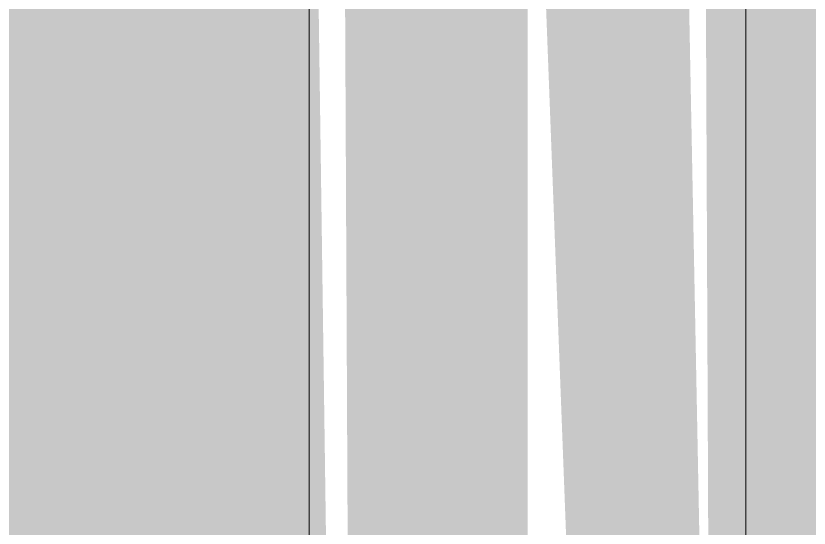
# Model space of a CAD drawing. Header units: inches. Extents: x -54868 to -186, y -265 to 853.
# Drawn here: x -16660.92 to -16660.012, y 293.287 to 293.874 of the extents above; entities that cross this region are included whole.
import ezdxf

# ---------------------------------------------------------------- set-up
doc = ezdxf.new("R2010")
doc.units = ezdxf.units.IN
doc.header["$MEASUREMENT"] = 0
doc.layers.add('Q-SPCQ', color=91, linetype='Continuous', lineweight=9)

# ---------------------------------------------------------------- blocks, each defined once
blk = doc.blocks.new('Basketball_Backstop-Performance_Sports_Systems-3103-Ceiling_Hung - 27_-0_ to 27_-11 7_8_-706978-Section 1')
at = {"layer": 'Q-SPCQ'}
for points in [[(21410.2113, 292.25), (21410.42781, 292.73338), (21410.42781, 294.44359), (21410.18714, 294.18797), (21410.21902, 293.88169), (21410.22451, 292.73338)], [(21410.64432, 292.25), (21410.60542, 294.2636), (21410.42781, 294.44359), (21410.49853, 292.57549), (21410.60586, 292.33587)]]:
    blk.add_hatch(color=256, dxfattribs=at).paths.add_polyline_path(points, flags=0)
h = blk.add_hatch(color=256, dxfattribs=at)
h.paths.add_polyline_path([(21410.25103, 292.25), (21410.55281, 292.32079), (21410.41661, 292.47638), (21410.30281, 292.32079)], flags=0)
h.paths.add_polyline_path([(21412.06715, 292.25), (21440.42781, 292.25), (21440.42781, 294), (21410.63173, 293.94037), (21410.63808, 292.47805), (21410.66929, 292.25)], flags=0)
h.paths.add_polyline_path([(21397.54199, 292.25), (21410.2113, 292.25), (21410.18714, 294), (21380.42781, 293.94037), (21380.42781, 292.25), (21392.70027, 292.25)], flags=0)
at = {"layer": 'Q-SPCQ', "flags": 128}
for points in [[(21410.17781, 293.90067), (21410.17781, 293.85419), (21410.17781, 293.80515), (21410.17781, 293.75361), (21410.17781, 293.69967), (21410.17781, 293.64341), (21410.17781, 293.58493), (21410.17781, 293.5243), (21410.17781, 293.46164), (21410.17781, 293.39704), (21410.17781, 293.3306), (21410.17781, 293.26244)], [(21410.67781, 293.24376), (21410.67781, 293.31237), (21410.67781, 293.37928), (21410.67781, 293.44439), (21410.67781, 293.50759), (21410.67781, 293.56877), (21410.67781, 293.62784), (21410.67781, 293.68471), (21410.67781, 293.73929), (21410.67781, 293.79148), (21410.67781, 293.8412), (21410.67781, 293.88838)]]:
    blk.add_lwpolyline(points, dxfattribs=at)

msp = doc.modelspace()

# ---------------------------------------------------------------- block references
at = {"layer": 'Q-SPCQ'}
msp.add_blockref('Basketball_Backstop-Performance_Sports_Systems-3103-Ceiling_Hung - 27_-0_ to 27_-11 7_8_-706978-Section 1', (-38070.76169, 0), dxfattribs=at)

doc.saveas('drawing.dxf')
